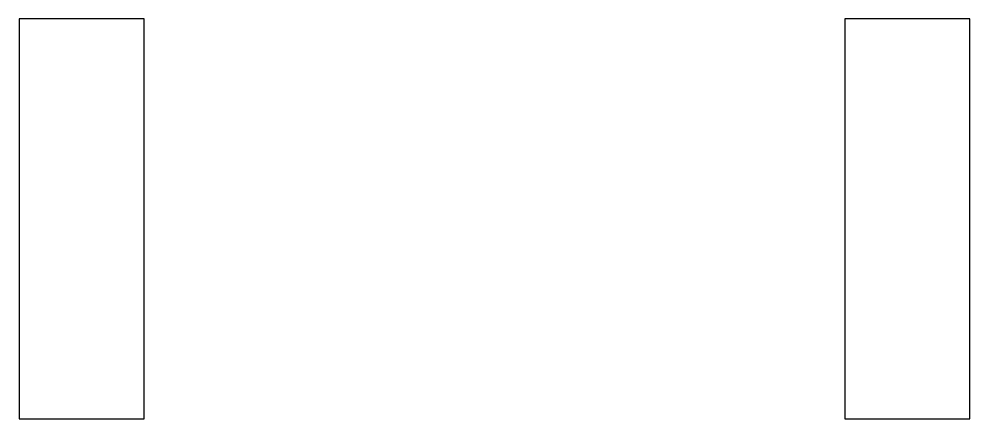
# Model space of a CAD drawing. Header units: millimetres. Extents: x -11.5 to 26.5, y -8 to 8.
import ezdxf

# ---------------------------------------------------------------- set-up
doc = ezdxf.new("R2010")
doc.units = ezdxf.units.MM

msp = doc.modelspace()

# ---------------------------------------------------------------- linework, layer by layer
for points in [[(-6.5, -8), (-6.5, 8), (-11.5, 8), (-11.5, -8)], [(26.5, -8), (26.5, 8), (21.5, 8), (21.5, -8)]]:
    msp.add_lwpolyline(points, close=True)

doc.saveas('drawing.dxf')
